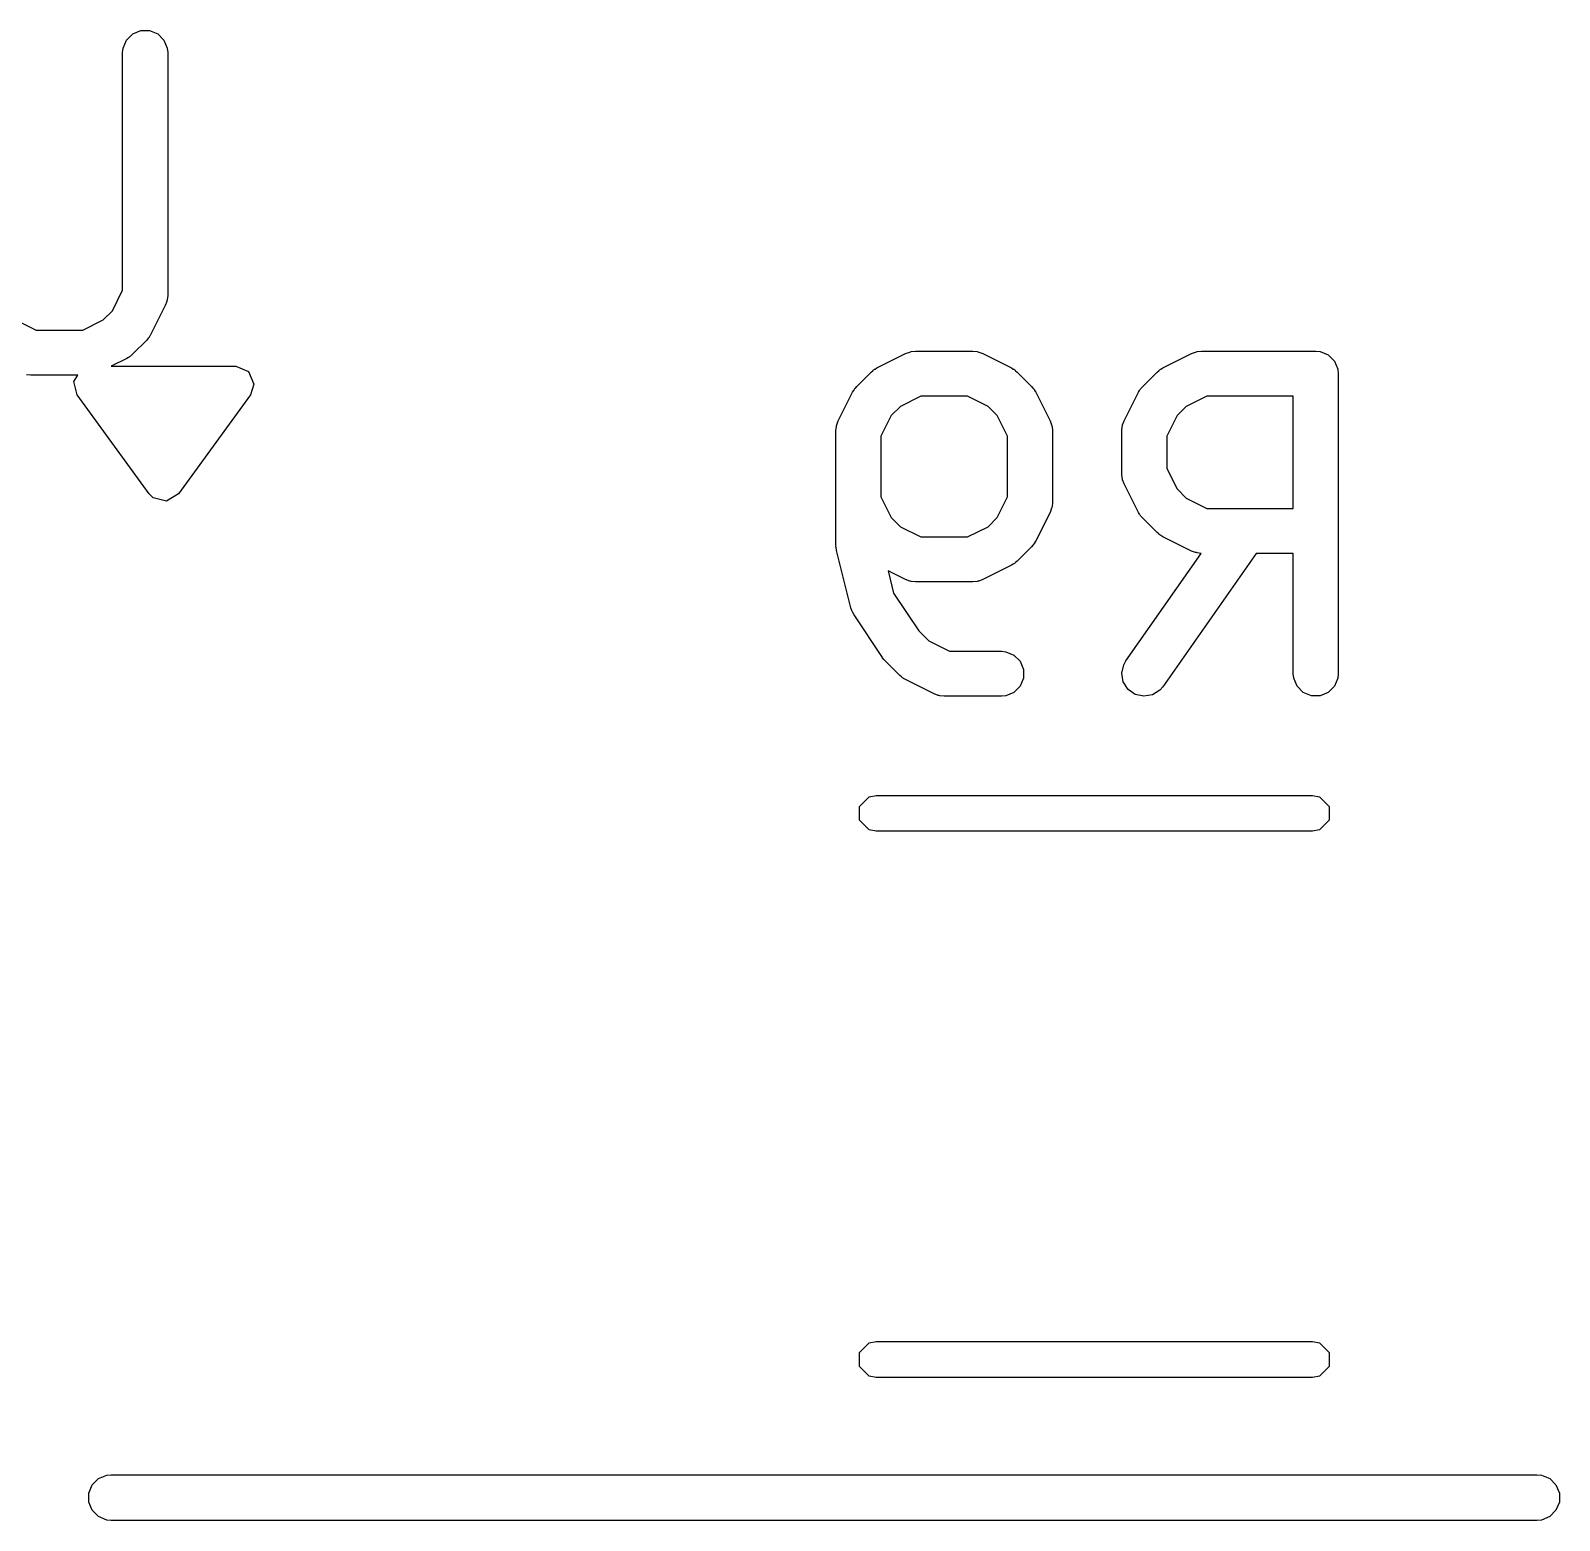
# Model space of a CAD drawing. Extents: x 3.99 to 8.09, y -5.39 to -1.7.
# Drawn here: x 5.0947 to 5.2953, y -2.7184 to -2.5229 of the extents above; entities that cross this region are included whole.
import ezdxf

# ---------------------------------------------------------------- set-up
doc = ezdxf.new("R2010")
doc.units = 0
doc.header["$MEASUREMENT"] = 0
doc.layers.add('BLACK', color=7, linetype='CONTINUOUS')

msp = doc.modelspace()

# ---------------------------------------------------------------- linework, layer by layer
at = {"layer": 'BLACK', "linetype": 'CONTINUOUS'}
for p, q in [((5.10687, -2.5252), (5.10731, -2.52414)), ((5.10731, -2.52414), (5.10813, -2.52333)), ((5.10813, -2.52333), (5.10919, -2.52288)), ((5.10919, -2.52288), (5.11034, -2.52288)), ((5.11034, -2.52288), (5.11141, -2.52333)), ((5.11141, -2.52333), (5.11222, -2.52414)), ((5.11222, -2.52414), (5.11266, -2.5252)), ((5.10681, -2.52578), (5.10687, -2.5252)), ((5.10681, -2.55695), (5.10681, -2.52578)), ((5.11266, -2.5252), (5.11272, -2.52578)), ((5.11272, -2.52578), (5.11272, -2.55765)), ((5.10547, -2.55965), (5.10681, -2.55695)), ((5.11262, -2.55843), (5.11241, -2.55897)), ((5.11266, -2.55823), (5.11262, -2.55833)), ((5.11262, -2.55833), (5.11262, -2.55843)), ((5.11272, -2.55765), (5.11266, -2.55823)), ((5.10427, -2.56085), (5.10547, -2.55965)), ((5.11241, -2.55897), (5.11053, -2.56272)), ((5.09277, -2.56085), (5.09547, -2.5622)), ((5.09547, -2.5622), (5.10157, -2.5622)), ((5.10157, -2.5622), (5.10427, -2.56085)), ((5.10998, -2.56349), (5.10811, -2.56536)), ((5.11017, -2.56326), (5.10998, -2.56349)), ((5.11023, -2.56321), (5.11017, -2.56326)), ((5.11028, -2.56312), (5.11023, -2.56321)), ((5.11035, -2.56304), (5.11028, -2.56312)), ((5.11038, -2.56297), (5.11035, -2.56304)), ((5.11053, -2.56272), (5.11038, -2.56297)), ((5.10734, -2.56592), (5.10531, -2.56693)), ((5.10759, -2.56576), (5.10734, -2.56592)), ((5.10766, -2.56573), (5.10759, -2.56576)), ((5.10774, -2.56566), (5.10766, -2.56573)), ((5.10783, -2.56561), (5.10774, -2.56566)), ((5.10788, -2.56555), (5.10783, -2.56561)), ((5.10811, -2.56536), (5.10788, -2.56555)), ((5.20575, -2.56714), (5.2095, -2.56527)), ((5.2095, -2.56527), (5.21004, -2.56506)), ((5.21004, -2.56506), (5.21014, -2.56505)), ((5.21014, -2.56505), (5.21024, -2.56501)), ((5.21024, -2.56501), (5.21082, -2.56495)), ((5.21082, -2.56495), (5.21832, -2.56495)), ((5.21832, -2.56495), (5.21889, -2.56501)), ((5.21889, -2.56501), (5.21899, -2.56505)), ((5.21899, -2.56505), (5.2191, -2.56506)), ((5.2191, -2.56506), (5.21964, -2.56527)), ((5.21964, -2.56527), (5.22339, -2.56714)), ((5.24324, -2.56714), (5.24699, -2.56527)), ((5.24699, -2.56527), (5.24753, -2.56506)), ((5.24753, -2.56506), (5.24764, -2.56505)), ((5.24764, -2.56505), (5.24774, -2.56501)), ((5.24774, -2.56501), (5.24831, -2.56495)), ((5.24831, -2.56495), (5.26331, -2.56495)), ((5.26331, -2.56495), (5.26389, -2.56501)), ((5.26389, -2.56501), (5.26495, -2.56545)), ((5.26495, -2.56545), (5.26577, -2.56627)), ((5.26577, -2.56627), (5.26621, -2.56733)), ((5.09477, -2.5681), (5.09419, -2.56805)), ((5.10092, -2.5681), (5.09477, -2.5681)), ((5.10042, -2.56892), (5.10092, -2.5681)), ((5.10531, -2.56693), (5.12165, -2.56693)), ((5.12165, -2.56693), (5.12332, -2.56762)), ((5.12332, -2.56762), (5.12402, -2.56929)), ((5.20311, -2.56957), (5.20498, -2.56769)), ((5.20498, -2.56769), (5.20521, -2.56751)), ((5.20521, -2.56751), (5.20526, -2.56745)), ((5.20526, -2.56745), (5.20535, -2.56739)), ((5.20535, -2.56739), (5.20543, -2.56733)), ((5.20543, -2.56733), (5.2055, -2.5673)), ((5.2055, -2.5673), (5.20575, -2.56714)), ((5.22339, -2.56714), (5.22363, -2.5673)), ((5.22363, -2.5673), (5.22371, -2.56733)), ((5.22371, -2.56733), (5.22379, -2.56739)), ((5.22379, -2.56739), (5.22388, -2.56745)), ((5.22388, -2.56745), (5.22393, -2.56751)), ((5.22393, -2.56751), (5.22415, -2.56769)), ((5.22415, -2.56769), (5.22603, -2.56957)), ((5.2406, -2.56957), (5.24248, -2.56769)), ((5.24248, -2.56769), (5.2427, -2.56751)), ((5.2427, -2.56751), (5.24275, -2.56745)), ((5.24275, -2.56745), (5.24284, -2.56739)), ((5.24284, -2.56739), (5.24292, -2.56733)), ((5.24292, -2.56733), (5.24299, -2.5673)), ((5.24299, -2.5673), (5.24324, -2.56714)), ((5.26621, -2.56733), (5.26626, -2.56791)), ((5.26626, -2.56791), (5.26626, -2.60728)), ((5.10085, -2.57068), (5.10042, -2.56892)), ((5.11029, -2.58367), (5.10085, -2.57068)), ((5.12356, -2.57068), (5.11412, -2.58367)), ((5.12402, -2.56929), (5.12356, -2.57068)), ((5.20068, -2.57408), (5.20255, -2.57034)), ((5.20255, -2.57034), (5.20271, -2.57009)), ((5.20271, -2.57009), (5.20274, -2.57002)), ((5.20274, -2.57002), (5.2028, -2.56993)), ((5.2028, -2.56993), (5.20286, -2.56985)), ((5.20286, -2.56985), (5.20292, -2.56979)), ((5.20292, -2.56979), (5.20311, -2.56957)), ((5.22603, -2.56957), (5.22621, -2.56979)), ((5.22621, -2.56979), (5.22627, -2.56985)), ((5.22627, -2.56985), (5.22633, -2.56993)), ((5.22633, -2.56993), (5.2264, -2.57002)), ((5.2264, -2.57002), (5.22643, -2.57009)), ((5.22643, -2.57009), (5.22658, -2.57034)), ((5.22658, -2.57034), (5.22846, -2.57408)), ((5.23817, -2.57408), (5.24005, -2.57034)), ((5.24005, -2.57034), (5.2402, -2.57009)), ((5.2402, -2.57009), (5.24023, -2.57002)), ((5.24023, -2.57002), (5.2403, -2.56993)), ((5.2403, -2.56993), (5.24036, -2.56985)), ((5.24036, -2.56985), (5.24041, -2.56979)), ((5.24041, -2.56979), (5.2406, -2.56957)), ((5.20882, -2.57221), (5.20762, -2.5734)), ((5.21151, -2.57086), (5.20882, -2.57221)), ((5.21762, -2.57086), (5.21151, -2.57086)), ((5.22032, -2.57221), (5.21762, -2.57086)), ((5.22151, -2.5734), (5.22032, -2.57221)), ((5.24631, -2.57221), (5.24512, -2.5734)), ((5.24901, -2.57086), (5.24631, -2.57221)), ((5.26036, -2.57086), (5.24901, -2.57086)), ((5.26036, -2.58558), (5.26036, -2.57086)), ((5.20042, -2.57483), (5.20046, -2.57473)), ((5.20046, -2.57473), (5.20047, -2.57463)), ((5.20047, -2.57463), (5.20068, -2.57408)), ((5.20762, -2.5734), (5.20627, -2.5761)), ((5.22286, -2.5761), (5.22151, -2.5734)), ((5.22846, -2.57408), (5.22866, -2.57463)), ((5.22866, -2.57463), (5.22867, -2.57473)), ((5.22867, -2.57473), (5.22871, -2.57483)), ((5.23792, -2.57483), (5.23796, -2.57473)), ((5.23796, -2.57473), (5.23797, -2.57463)), ((5.23797, -2.57463), (5.23817, -2.57408)), ((5.24512, -2.5734), (5.24377, -2.5761)), ((5.20037, -2.57541), (5.20042, -2.57483)), ((5.20037, -2.5904), (5.20037, -2.57541)), ((5.20627, -2.5761), (5.20627, -2.58408)), ((5.22286, -2.58408), (5.22286, -2.5761)), ((5.22871, -2.57483), (5.22877, -2.57541)), ((5.22877, -2.57541), (5.22877, -2.58478)), ((5.23786, -2.57541), (5.23792, -2.57483)), ((5.23786, -2.58103), (5.23786, -2.57541)), ((5.24377, -2.5761), (5.24377, -2.58033)), ((5.24377, -2.58033), (5.24512, -2.58303)), ((5.23792, -2.58161), (5.23786, -2.58103)), ((5.23796, -2.5817), (5.23792, -2.58161)), ((5.23797, -2.58181), (5.23796, -2.5817)), ((5.23817, -2.58235), (5.23797, -2.58181)), ((5.24005, -2.5861), (5.23817, -2.58235)), ((5.11082, -2.58419), (5.11029, -2.58367)), ((5.11257, -2.58462), (5.11082, -2.58419)), ((5.11412, -2.58367), (5.11257, -2.58462)), ((5.20627, -2.58408), (5.20762, -2.58678)), ((5.22151, -2.58678), (5.22286, -2.58408)), ((5.24512, -2.58303), (5.24631, -2.58423)), ((5.24631, -2.58423), (5.24901, -2.58558)), ((5.22846, -2.5861), (5.22658, -2.58985)), ((5.22866, -2.58556), (5.22846, -2.5861)), ((5.22867, -2.58545), (5.22866, -2.58556)), ((5.22871, -2.58536), (5.22867, -2.58545)), ((5.22877, -2.58478), (5.22871, -2.58536)), ((5.2402, -2.58635), (5.24005, -2.5861)), ((5.24023, -2.58642), (5.2402, -2.58635)), ((5.2403, -2.5865), (5.24023, -2.58642)), ((5.24036, -2.58659), (5.2403, -2.5865)), ((5.24041, -2.58664), (5.24036, -2.58659)), ((5.2406, -2.58687), (5.24041, -2.58664)), ((5.24901, -2.58558), (5.26036, -2.58558)), ((5.20762, -2.58678), (5.20882, -2.58798)), ((5.20882, -2.58798), (5.21151, -2.58933)), ((5.21762, -2.58933), (5.22032, -2.58798)), ((5.22032, -2.58798), (5.22151, -2.58678)), ((5.24248, -2.58874), (5.2406, -2.58687)), ((5.2427, -2.58893), (5.24248, -2.58874)), ((5.20038, -2.5905), (5.20037, -2.5904)), ((5.20037, -2.59055), (5.20038, -2.5905)), ((5.2004, -2.59076), (5.20037, -2.59055)), ((5.20042, -2.59098), (5.2004, -2.59076)), ((5.21151, -2.58933), (5.21762, -2.58933)), ((5.22603, -2.59062), (5.22415, -2.59249)), ((5.22621, -2.59039), (5.22603, -2.59062)), ((5.22627, -2.59034), (5.22621, -2.59039)), ((5.22633, -2.59025), (5.22627, -2.59034)), ((5.2264, -2.59017), (5.22633, -2.59025)), ((5.22643, -2.5901), (5.2264, -2.59017)), ((5.22658, -2.58985), (5.22643, -2.5901)), ((5.24275, -2.58899), (5.2427, -2.58893)), ((5.24284, -2.58904), (5.24275, -2.58899)), ((5.24292, -2.58911), (5.24284, -2.58904)), ((5.24299, -2.58914), (5.24292, -2.58911)), ((5.24324, -2.58929), (5.24299, -2.58914)), ((5.24699, -2.59117), (5.24324, -2.58929)), ((5.20044, -2.59102), (5.20042, -2.59098)), ((5.20045, -2.59112), (5.20044, -2.59102)), ((5.20233, -2.59862), (5.20045, -2.59112)), ((5.22379, -2.59279), (5.22371, -2.59286)), ((5.22388, -2.59274), (5.22379, -2.59279)), ((5.22393, -2.59268), (5.22388, -2.59274)), ((5.22415, -2.59249), (5.22393, -2.59268)), ((5.23839, -2.60558), (5.24827, -2.59148)), ((5.25547, -2.59148), (5.24323, -2.60897)), ((5.24753, -2.59138), (5.24699, -2.59117)), ((5.24764, -2.59138), (5.24753, -2.59138)), ((5.24774, -2.59142), (5.24764, -2.59138)), ((5.24827, -2.59148), (5.24774, -2.59142)), ((5.26036, -2.59148), (5.25547, -2.59148)), ((5.26036, -2.60728), (5.26036, -2.59148)), ((5.2095, -2.59492), (5.2072, -2.59377)), ((5.2072, -2.59377), (5.20793, -2.59669)), ((5.22339, -2.59304), (5.21964, -2.59492)), ((5.22363, -2.59289), (5.22339, -2.59304)), ((5.22371, -2.59286), (5.22363, -2.59289)), ((5.20793, -2.59669), (5.21124, -2.60165)), ((5.21004, -2.59513), (5.2095, -2.59492)), ((5.21014, -2.59513), (5.21004, -2.59513)), ((5.21024, -2.59517), (5.21014, -2.59513)), ((5.21082, -2.59523), (5.21024, -2.59517)), ((5.21832, -2.59523), (5.21082, -2.59523)), ((5.21889, -2.59517), (5.21832, -2.59523)), ((5.21899, -2.59513), (5.21889, -2.59517)), ((5.2191, -2.59513), (5.21899, -2.59513)), ((5.21964, -2.59492), (5.2191, -2.59513)), ((5.20245, -2.59896), (5.20233, -2.59862)), ((5.20246, -2.59903), (5.20245, -2.59896)), ((5.2025, -2.59909), (5.20246, -2.59903)), ((5.20252, -2.59916), (5.2025, -2.59909)), ((5.20257, -2.59922), (5.20252, -2.59916)), ((5.20274, -2.59954), (5.20257, -2.59922)), ((5.20649, -2.60516), (5.20274, -2.59954)), ((5.21124, -2.60165), (5.21257, -2.60297)), ((5.21257, -2.60297), (5.21526, -2.60432)), ((5.21526, -2.60432), (5.22207, -2.60432)), ((5.22207, -2.60432), (5.22264, -2.60438)), ((5.22264, -2.60438), (5.22371, -2.60482)), ((5.22371, -2.60482), (5.22452, -2.60564)), ((5.20649, -2.60517), (5.20649, -2.60516)), ((5.20667, -2.60539), (5.20649, -2.60517)), ((5.20649, -2.60517), (5.20649, -2.60517)), ((5.20685, -2.60561), (5.20667, -2.60539)), ((5.20873, -2.60749), (5.20685, -2.60561)), ((5.20685, -2.60561), (5.20685, -2.60561)), ((5.20685, -2.60561), (5.20685, -2.60561)), ((5.22452, -2.60564), (5.22496, -2.6067)), ((5.22496, -2.6067), (5.22496, -2.60785)), ((5.23786, -2.60721), (5.23811, -2.60609)), ((5.23811, -2.60609), (5.23839, -2.60558)), ((5.20896, -2.60768), (5.20873, -2.60749)), ((5.20901, -2.60773), (5.20896, -2.60768)), ((5.2091, -2.60779), (5.20901, -2.60773)), ((5.20918, -2.60786), (5.2091, -2.60779)), ((5.20925, -2.60789), (5.20918, -2.60786)), ((5.2095, -2.60804), (5.20925, -2.60789)), ((5.21325, -2.60992), (5.2095, -2.60804)), ((5.22496, -2.60785), (5.22452, -2.60892)), ((5.23806, -2.60835), (5.23786, -2.60721)), ((5.23868, -2.60932), (5.23806, -2.60835)), ((5.26041, -2.60785), (5.26036, -2.60728)), ((5.26086, -2.60892), (5.26041, -2.60785)), ((5.26621, -2.60785), (5.26577, -2.60892)), ((5.26626, -2.60728), (5.26621, -2.60785)), ((5.21379, -2.61012), (5.21325, -2.60992)), ((5.21389, -2.61013), (5.21379, -2.61012)), ((5.21399, -2.61017), (5.21389, -2.61013)), ((5.21457, -2.61023), (5.21399, -2.61017)), ((5.22207, -2.61023), (5.21457, -2.61023)), ((5.22264, -2.61017), (5.22207, -2.61023)), ((5.22371, -2.60973), (5.22264, -2.61017)), ((5.22452, -2.60892), (5.22371, -2.60973)), ((5.23962, -2.60998), (5.23868, -2.60932)), ((5.24075, -2.61023), (5.23962, -2.60998)), ((5.24188, -2.61003), (5.24075, -2.61023)), ((5.24286, -2.60941), (5.24188, -2.61003)), ((5.24323, -2.60897), (5.24286, -2.60941)), ((5.26167, -2.60973), (5.26086, -2.60892)), ((5.26273, -2.61017), (5.26167, -2.60973)), ((5.26389, -2.61017), (5.26273, -2.61017)), ((5.26495, -2.60973), (5.26389, -2.61017)), ((5.26577, -2.60892), (5.26495, -2.60973)), ((5.20345, -2.62469), (5.20472, -2.62341)), ((5.20345, -2.62649), (5.20345, -2.62469)), ((5.20472, -2.62341), (5.20563, -2.62323)), ((5.20563, -2.62323), (5.26288, -2.62323)), ((5.26288, -2.62323), (5.26378, -2.62341)), ((5.26378, -2.62341), (5.26506, -2.62469)), ((5.26506, -2.62469), (5.26506, -2.62649)), ((5.20472, -2.62777), (5.20345, -2.62649)), ((5.26506, -2.62649), (5.26378, -2.62777)), ((5.20563, -2.62795), (5.20472, -2.62777)), ((5.26288, -2.62795), (5.20563, -2.62795)), ((5.26378, -2.62777), (5.26288, -2.62795)), ((5.20345, -2.69634), (5.20472, -2.69506)), ((5.20472, -2.69506), (5.20563, -2.69488)), ((5.20563, -2.69488), (5.26288, -2.69488)), ((5.26288, -2.69488), (5.26378, -2.69506)), ((5.26378, -2.69506), (5.26506, -2.69634)), ((5.20345, -2.69815), (5.20345, -2.69634)), ((5.26506, -2.69634), (5.26506, -2.69815)), ((5.20472, -2.69943), (5.20345, -2.69815)), ((5.26506, -2.69815), (5.26378, -2.69943)), ((5.20563, -2.69961), (5.20472, -2.69943)), ((5.26288, -2.69961), (5.20563, -2.69961)), ((5.26378, -2.69943), (5.26288, -2.69961)), ((5.10282, -2.7137), (5.10365, -2.71287)), ((5.10365, -2.71287), (5.10473, -2.71242)), ((5.10473, -2.71242), (5.10532, -2.71237)), ((5.10532, -2.71237), (5.29232, -2.71237)), ((5.29232, -2.71237), (5.2929, -2.71242)), ((5.2929, -2.71242), (5.29399, -2.71287)), ((5.29399, -2.71287), (5.29481, -2.7137)), ((5.10238, -2.71478), (5.10282, -2.7137)), ((5.10238, -2.71595), (5.10238, -2.71478)), ((5.29481, -2.7137), (5.29526, -2.71478)), ((5.29526, -2.71478), (5.29526, -2.71595)), ((5.10282, -2.71703), (5.10238, -2.71595)), ((5.10365, -2.71786), (5.10282, -2.71703)), ((5.29481, -2.71703), (5.29399, -2.71786)), ((5.29526, -2.71595), (5.29481, -2.71703)), ((5.10473, -2.71831), (5.10365, -2.71786)), ((5.10532, -2.71837), (5.10473, -2.71831)), ((5.29232, -2.71837), (5.10532, -2.71837)), ((5.2929, -2.71831), (5.29232, -2.71837)), ((5.29399, -2.71786), (5.2929, -2.71831))]:
    msp.add_line(p, q, dxfattribs=at)

doc.saveas('drawing.dxf')
